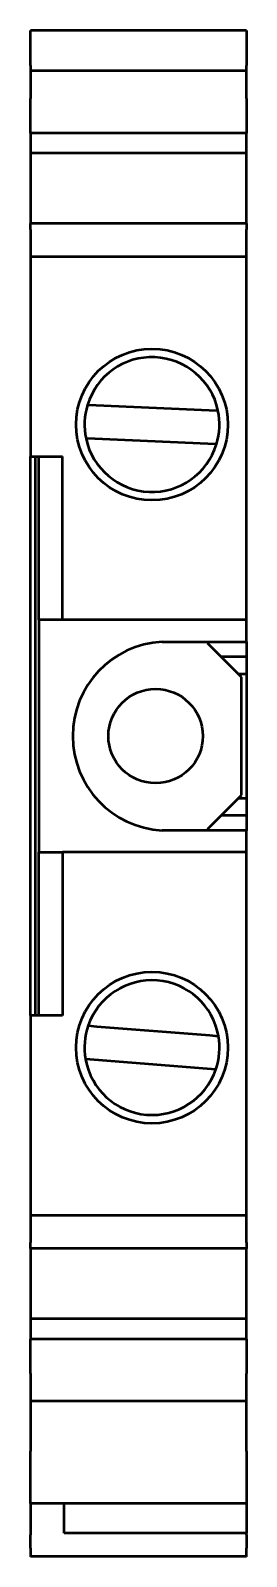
# Model space of a CAD drawing. Header units: millimetres. Extents: x 41 to 1635, y 11 to 1528.
# Drawn here: x 500.37 to 506.77, y 1300.51 to 1345.82 of the extents above; entities that cross this region are included whole.
import ezdxf

# ---------------------------------------------------------------- set-up
doc = ezdxf.new("R2010")
doc.units = ezdxf.units.MM
doc.header["$LTSCALE"] = 8
doc.layers.add('Visible (ISO)', color=7, linetype='CONTINUOUS', lineweight=50)

msp = doc.modelspace()

# ---------------------------------------------------------------- linework, layer by layer
at = {"layer": 'Visible (ISO)'}
for p, q in [((500.371, 1344.779), (500.371, 1345.822)), ((506.771, 1345.822), (500.371, 1345.822)), ((506.771, 1345.822), (506.771, 1344.779)), ((500.371, 1344.779), (500.371, 1344.623)), ((506.771, 1344.623), (506.771, 1344.779)), ((500.371, 1344.623), (500.371, 1343.803)), ((506.771, 1344.623), (500.371, 1344.623)), ((506.771, 1343.803), (506.771, 1344.623)), ((500.371, 1342.778), (500.371, 1343.803)), ((506.771, 1343.803), (506.771, 1342.778)), ((500.371, 1342.778), (500.371, 1342.176)), ((506.771, 1342.778), (500.371, 1342.778)), ((506.771, 1342.176), (506.771, 1342.778)), ((500.371, 1342.176), (500.371, 1340.089)), ((506.771, 1342.176), (500.371, 1342.176)), ((506.771, 1340.089), (506.771, 1342.176)), ((500.371, 1339.913), (500.371, 1340.089)), ((506.771, 1340.089), (500.371, 1340.089)), ((500.371, 1339.913), (500.371, 1339.104)), ((506.771, 1340.089), (506.771, 1339.913)), ((506.771, 1339.104), (506.771, 1339.913)), ((500.371, 1339.104), (500.371, 1333.173)), ((506.771, 1339.104), (500.371, 1339.104)), ((506.771, 1328.323), (506.771, 1339.104)), ((502.058, 1334.706), (502.317, 1334.694)), ((502.317, 1334.694), (505.668, 1334.55)), ((505.668, 1334.55), (505.927, 1334.539)), ((502.274, 1333.695), (502.015, 1333.707)), ((505.625, 1333.551), (502.274, 1333.695)), ((505.884, 1333.54), (505.625, 1333.551)), ((500.371, 1316.573), (500.371, 1333.173)), ((500.371, 1333.173), (501.321, 1333.173)), ((500.521, 1316.573), (500.521, 1333.173)), ((500.621, 1328.323), (500.621, 1333.173)), ((501.321, 1328.323), (501.321, 1333.173)), ((500.621, 1328.323), (500.621, 1321.423)), ((501.321, 1328.323), (500.621, 1328.323)), ((506.771, 1328.323), (501.321, 1328.323)), ((506.771, 1327.673), (506.771, 1328.323)), ((504.271, 1327.673), (506.771, 1327.673)), ((505.628, 1327.673), (505.628, 1327.623)), ((506.628, 1326.623), (505.628, 1327.623)), ((506.771, 1327.673), (506.771, 1327.223)), ((506.771, 1327.223), (506.028, 1327.223)), ((506.771, 1327.223), (506.771, 1326.723)), ((506.528, 1326.723), (506.771, 1326.723)), ((506.628, 1323.123), (506.628, 1326.623)), ((506.771, 1326.723), (506.771, 1323.023)), ((505.628, 1322.123), (506.628, 1323.123)), ((506.771, 1323.023), (506.528, 1323.023)), ((506.771, 1323.023), (506.771, 1322.523)), ((505.628, 1322.123), (505.628, 1322.073)), ((506.028, 1322.523), (506.771, 1322.523)), ((506.771, 1322.523), (506.771, 1322.073)), ((506.771, 1322.073), (504.271, 1322.073)), ((506.771, 1321.423), (506.771, 1322.073)), ((500.621, 1321.423), (501.321, 1321.423)), ((500.621, 1316.573), (500.621, 1321.423)), ((501.321, 1321.423), (501.321, 1316.573)), ((506.771, 1321.423), (501.321, 1321.423)), ((506.771, 1310.642), (506.771, 1321.423)), ((501.321, 1316.573), (500.371, 1316.573)), ((500.371, 1316.573), (500.371, 1310.642)), ((502.08, 1316.275), (502.339, 1316.254)), ((502.339, 1316.254), (505.682, 1315.988)), ((505.682, 1315.988), (505.941, 1315.967)), ((502.259, 1315.258), (502.001, 1315.278)), ((505.603, 1314.991), (502.259, 1315.258)), ((505.862, 1314.97), (505.603, 1314.991)), ((500.371, 1310.642), (500.371, 1309.832)), ((506.771, 1310.642), (500.371, 1310.642)), ((506.771, 1309.832), (506.771, 1310.642)), ((500.371, 1309.656), (500.371, 1309.832)), ((500.371, 1309.656), (500.371, 1307.569)), ((506.771, 1309.656), (500.371, 1309.656)), ((506.771, 1309.832), (506.771, 1309.656)), ((506.771, 1307.569), (506.771, 1309.656)), ((500.371, 1307.569), (500.371, 1306.967)), ((506.771, 1307.569), (500.371, 1307.569)), ((506.771, 1306.967), (506.771, 1307.569)), ((500.371, 1305.943), (500.371, 1306.967)), ((506.771, 1306.967), (500.371, 1306.967)), ((506.771, 1306.967), (506.771, 1305.943)), ((500.371, 1305.943), (500.371, 1305.123)), ((506.771, 1305.123), (506.771, 1305.943)), ((500.371, 1305.123), (500.371, 1303.641)), ((506.771, 1305.123), (500.371, 1305.123)), ((506.771, 1303.641), (506.771, 1305.123)), ((500.371, 1302.085), (500.371, 1303.641)), ((506.771, 1303.641), (506.771, 1302.085)), ((500.371, 1302.085), (500.371, 1301.211)), ((506.771, 1302.085), (500.371, 1302.085)), ((501.371, 1301.211), (501.371, 1302.085)), ((506.771, 1302.085), (506.771, 1301.211)), ((500.371, 1301.211), (500.371, 1301.155)), ((500.371, 1300.76), (500.371, 1301.155)), ((506.771, 1301.211), (501.371, 1301.211)), ((506.771, 1301.155), (506.771, 1301.211)), ((506.771, 1301.155), (506.771, 1300.76)), ((500.371, 1300.76), (500.371, 1300.52)), ((500.371, 1300.514), (500.371, 1300.52)), ((506.771, 1300.514), (500.371, 1300.514)), ((506.771, 1300.52), (506.771, 1300.76)), ((506.771, 1300.52), (506.771, 1300.514))]:
    msp.add_line(p, q, dxfattribs=at)
for centre, radius in [((503.971, 1334.123), 2.25), ((504.078, 1324.873), 1.4), ((503.971, 1315.623), 2.25)]:
    msp.add_circle(centre, radius, dxfattribs=at)
for centre, radius, start, end in [((503.971, 1334.123), 2, 12.0126, 163.0576), ((503.971, 1334.123), 2, 163.0576, 192.0126), ((503.971, 1334.123), 2, 343.0576, 12.0126), ((503.971, 1334.123), 2, 192.0126, 343.0576), ((504.425, 1324.873), 2.804, 93.1531, 266.8469), ((503.971, 1315.623), 2, 9.9197, 160.9647), ((503.971, 1315.623), 2, 160.9647, 189.9197), ((503.971, 1315.623), 2, 340.9647, 9.9197), ((503.971, 1315.623), 2, 189.9197, 340.9647)]:
    msp.add_arc(centre, radius, start, end, dxfattribs=at)

doc.saveas('drawing.dxf')
